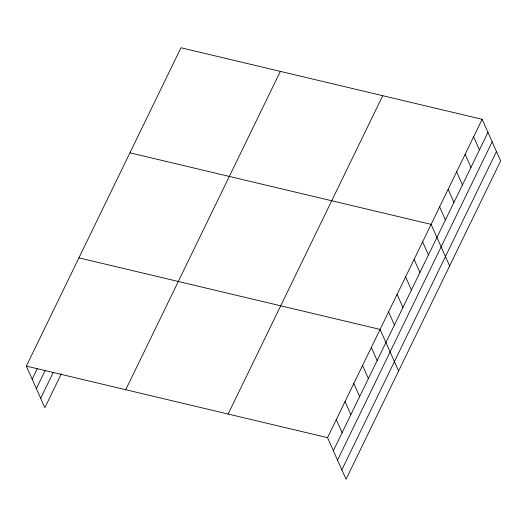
<?xml version="1.0" encoding="UTF-8"?>
<svg xmlns="http://www.w3.org/2000/svg" width="527" height="527" viewBox="0 0 527 527"><rect width="100%" height="100%" fill="white"/><g stroke="black" fill="none" stroke-linecap="round" stroke-linejoin="round"><path stroke-width="0.79" d="M61.336 373.781L44.861 407.694L26.35 366.113L180.965 47.766L482.139 119.306L500.65 160.887L346.035 479.234L327.524 437.654L482.139 119.306M32.173 379.196L37.43 368.373M36.363 388.603L45.124 370.56M40.678 398.287L53.293 372.312M125.736 389.723L280.351 71.376M228.138 414.044L382.747 95.697M333.354 450.737L487.962 132.389M337.537 460.143L492.152 141.796M341.852 469.834L496.46 151.48M129.938 152.817L431.112 224.364L449.63 265.944M78.918 257.874L380.092 329.415L398.603 370.995M26.35 366.113L327.524 437.654M473.635 136.816L479.458 149.899M465.13 154.325L470.954 167.408M456.626 171.835L462.449 184.918M448.121 189.345L453.951 202.427M439.617 206.854L445.447 219.937M422.614 241.873L428.438 254.956M414.11 259.383L419.933 272.466M405.606 276.892L411.429 289.975M397.101 294.395L402.924 307.485M388.597 311.905L394.42 324.994M371.331 347.458L377.154 360.54M362.569 365.494L368.393 378.584M353.808 383.537L359.631 396.62M345.047 401.574L350.87 414.663M336.285 419.617L342.115 432.7"/></g></svg>
